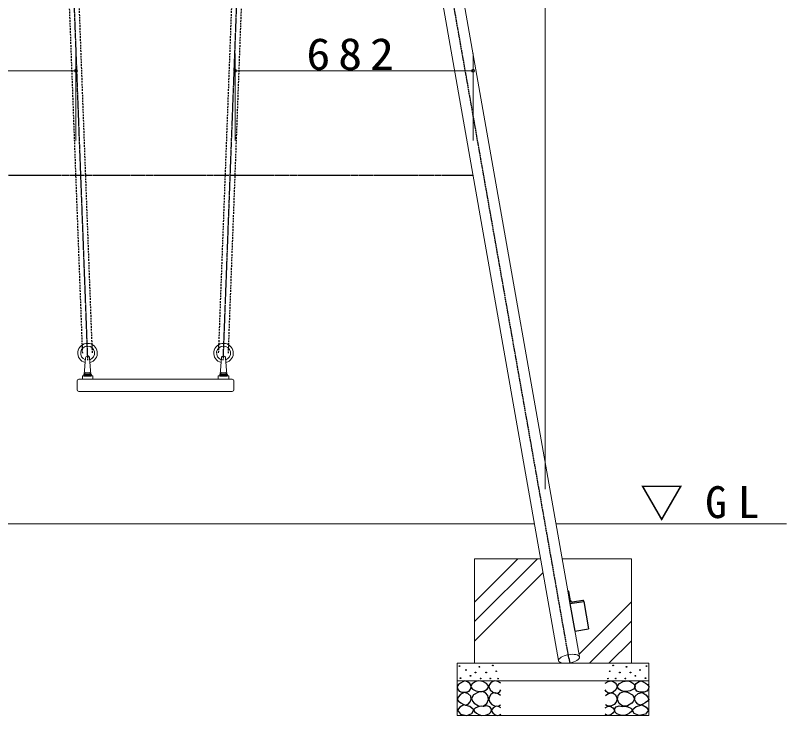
# Model space of a CAD drawing. Units: millimetres, scale not verified. Extents: x -35408 to 0, y -49934 to 13350.
# Drawn here: x -13122 to -10910, y 2350 to 4359 of the extents above; entities that cross this region are included whole.
import ezdxf

# ---------------------------------------------------------------- set-up
doc = ezdxf.new("R2010")
doc.units = ezdxf.units.MM
doc.linetypes.add('USER2', pattern=[6, 3, -1, 1, -1])
doc.linetypes.add('USER4', pattern=[8, 5, -3])
doc.layers.add('線', color=2, linetype='Continuous', lineweight=25)
doc.layers.add('補助', color=2, linetype='Continuous', lineweight=25)
doc.styles.add('ＭＳ ゴシック', font='')
doc.styles.get('ＭＳ ゴシック').set_extended_font_data('MS Gothic')

# ---------------------------------------------------------------- blocks, each defined once
blk = doc.blocks.new('dimension_origin')
at = {"color": 0, "linetype": 'Continuous', "lineweight": -2}
blk.add_circle((0, 0), 1.25, dxfattribs=at)

msp = doc.modelspace()

# ---------------------------------------------------------------- linework, layer by layer
at = {"layer": '線', "color": 20, "linetype": 'USER2'}
for p, q in [((-11534.031, 2512.909), (-12042.784, 5398.191)), ((-12914.245, 3370.048), (-12985, 5239.95)), ((-12525.755, 3370.048), (-12455, 5239.95)), ((-11809.329, 3900), (-17750.671, 3900)), ((-11534.031, 2512.909), (-11531.952, 2501.117))]:
    msp.add_line(p, q, dxfattribs=at)
at = {"layer": '線', "color": 7, "lineweight": 13}
for p, q in [((-11563.822, 2507.656), (-12051.795, 5275.09)), ((-11504.241, 2518.162), (-11992.214, 5285.596)), ((-12924.712, 3328.689), (-12920.982, 3376.467)), ((-12905.288, 3328.689), (-12909.018, 3376.467)), ((-12534.712, 3328.689), (-12530.982, 3376.467)), ((-12515.288, 3328.689), (-12519.018, 3376.467)), ((-12930, 3316.2), (-12930, 3323.8)), ((-12928.8, 3325), (-12901.2, 3325)), ((-12900, 3316.2), (-12900, 3323.8)), ((-12540, 3316.2), (-12540, 3323.8)), ((-12538.8, 3325), (-12511.2, 3325)), ((-12510, 3316.2), (-12510, 3323.8)), ((-12945, 3310), (-12945, 3285)), ((-12940, 3315), (-12500, 3315)), ((-12928.8, 3315), (-12901.2, 3315)), ((-12538.8, 3315), (-12511.2, 3315)), ((-12495, 3310), (-12495, 3285)), ((-12940, 3280), (-12500, 3280)), ((-11633.002, 2900), (-14749.75, 2900)), ((-10910, 2900), (-11571.569, 2900)), ((-11805, 2800), (-11805, 2500)), ((-11615.37, 2800), (-11805, 2800)), ((-11355, 2800), (-11553.936, 2800)), ((-11355, 2500), (-11355, 2800)), ((-11855, 2500), (-11855, 2350)), ((-11855, 2500), (-11305, 2500)), ((-11563.822, 2507.656), (-11564.133, 2509.424)), ((-11504.241, 2518.162), (-11504.554, 2519.936)), ((-11305, 2350), (-11305, 2500)), ((-11855, 2450), (-11305, 2450)), ((-11855, 2350), (-11305, 2350))]:
    msp.add_line(p, q, dxfattribs=at)
at = {"layer": '線', "color": 4, "linetype": 'USER4'}
for p, q in [((-12928.99, 3389.471), (-12998.99, 5239.421)), ((-12901.01, 3390.529), (-12971.01, 5240.479)), ((-12538.99, 3390.529), (-12468.99, 5240.479)), ((-12511.01, 3389.471), (-12441.01, 5239.421))]:
    msp.add_line(p, q, dxfattribs=at)
at = {"layer": '線'}
for p, q in [((-12925.75, 3328), (-12904.25, 3328)), ((-12925.75, 3328), (-12925.75, 3325)), ((-12925.75, 3325), (-12904.25, 3325)), ((-12925.537, 3329), (-12925.537, 3328)), ((-12925.537, 3329), (-12904.537, 3329)), ((-12925.537, 3328), (-12904.537, 3328)), ((-12920.037, 3333.8), (-12910.037, 3333.8)), ((-12905.389, 3325), (-12906.193, 3328)), ((-12904.25, 3325), (-12905.054, 3328)), ((-12904.537, 3329), (-12904.537, 3328)), ((-12904.25, 3328), (-12904.25, 3325)), ((-12535.75, 3328), (-12514.25, 3328)), ((-12535.75, 3328), (-12535.75, 3325)), ((-12535.75, 3325), (-12514.25, 3325)), ((-12535.537, 3329), (-12535.537, 3328)), ((-12535.537, 3329), (-12514.537, 3329)), ((-12535.537, 3328), (-12514.537, 3328)), ((-12530.037, 3333.8), (-12520.037, 3333.8)), ((-12515.389, 3325), (-12516.193, 3328)), ((-12514.25, 3325), (-12515.054, 3328)), ((-12514.537, 3329), (-12514.537, 3328)), ((-12514.25, 3328), (-12514.25, 3325)), ((-11536.652, 2707.733), (-11537.637, 2707.559)), ((-11537.637, 2707.559), (-11531.261, 2671.401)), ((-11529.547, 2678.956), (-11534.335, 2706.111)), ((-11531.261, 2671.401), (-11491.773, 2677.779)), ((-11494.186, 2680.175), (-11524.398, 2675.295)), ((-11491.773, 2677.779), (-11491.892, 2678.52)), ((-11491.773, 2677.779), (-11477.814, 2598.615)), ((-11531.261, 2671.401), (-11517.302, 2592.237)), ((-11517.302, 2592.237), (-11477.814, 2598.615))]:
    msp.add_line(p, q, dxfattribs=at)
at = {"layer": '線', "color": 7, "lineweight": 13}
for centre, radius, start, end in [((-12915, 3390), 28, 284.56426, 255.43574), ((-12915, 3390), 20, 288.67646, 251.32354), ((-12525, 3390), 28, 284.56426, 255.43574), ((-12525, 3390), 20, 288.67646, 251.32354), ((-12915, 3376), 6, 4.46422, 175.53578), ((-12525, 3376), 6, 4.46422, 175.53578), ((-12928.8, 3323.8), 1.2, 90, 180), ((-12928.7, 3329), 4, 270, 355.53578), ((-12901.3, 3329), 4, 184.46422, 270), ((-12901.2, 3323.8), 1.2, 0, 90), ((-12538.8, 3323.8), 1.2, 90, 180), ((-12538.7, 3329), 4, 270, 355.53578), ((-12511.3, 3329), 4, 184.46422, 270), ((-12511.2, 3323.8), 1.2, 0, 90), ((-12940, 3310), 5, 90, 180), ((-12928.8, 3316.2), 1.2, 180, 270), ((-12901.2, 3316.2), 1.2, 270, 0), ((-12538.8, 3316.2), 1.2, 180, 270), ((-12511.2, 3316.2), 1.2, 270, 0), ((-12500, 3310), 5, 0, 90), ((-12940, 3285), 5, 180, 270), ((-12500, 3285), 5, 270, 0)]:
    msp.add_arc(centre, radius, start, end, dxfattribs=at)
at = {"layer": '線'}
for centre, radius, start, end in [((-12915.037, 3322.52), 12.339, 113.90552, 148.31866), ((-12915.037, 3322.52), 12.339, 31.68134, 66.09448), ((-12525.037, 3322.52), 12.339, 113.90552, 148.31866), ((-12525.037, 3322.52), 12.339, 31.68134, 66.09448), ((-11536.305, 2705.763), 2, 10, 100), ((-11525.115, 2679.738), 4.5, 190, 279.1759), ((-11493.867, 2678.201), 2, 9.1759, 99.1759)]:
    msp.add_arc(centre, radius, start, end, dxfattribs=at)
at = {"layer": '線', "color": 7, "lineweight": 13}
msp.add_ellipse((-11534.031, 2512.909), major_axis=(-29.79, -5.253), ratio=0.39582, dxfattribs=at)
at = {"layer": '補助', "lineweight": 13}
for p, q in [((-11602.286, 3000), (-11602.286, 7018.8)), ((-12948.308, 4000), (-12948.308, 4250)), ((-12491.692, 4000), (-12491.692, 4250)), ((-11809.329, 4000), (-11809.329, 4250)), ((-13621.692, 4200), (-12948.308, 4200)), ((-12491.692, 4200), (-11809.329, 4200)), ((-11805, 2619.536), (-11624.536, 2800)), ((-11805, 2675.663), (-11680.663, 2800)), ((-11805, 2563.41), (-11608.331, 2760.079)), ((-11504.289, 2527.361), (-11355, 2676.65)), ((-11475.524, 2500), (-11355, 2620.524)), ((-11419.397, 2500), (-11355, 2564.397))]:
    msp.add_line(p, q, dxfattribs=at)
at = {"layer": '補助'}
for points in [[(-11832.551, 2449.402), (-11839.014, 2446.862), (-11845.225, 2443.382), (-11851.083, 2439.344), (-11854.731, 2433.877), (-11853.719, 2426.294), (-11848.711, 2419.935), (-11841.845, 2417.345), (-11834.136, 2417.084), (-11826.523, 2417.688), (-11820.194, 2420.252), (-11816.442, 2425.538), (-11815.125, 2431.976), (-11815.973, 2437.181), (-11818.927, 2442.115), (-11825.087, 2446.942)], [(-11793.127, 2449.493), (-11798.032, 2448.876), (-11803.669, 2446.79), (-11811.64, 2441.002), (-11815.292, 2434.086), (-11814.417, 2430.124), (-11810.696, 2425.707), (-11801.205, 2420.934), (-11791.235, 2419.49), (-11783.885, 2419.318), (-11776.369, 2420.842), (-11768.77, 2425.456), (-11765.016, 2431.653), (-11765.986, 2436.306), (-11770.693, 2441.654), (-11781.361, 2447.861)], [(-11366.873, 2449.493), (-11361.968, 2448.876), (-11356.331, 2446.79), (-11348.36, 2441.002), (-11344.708, 2434.086), (-11345.583, 2430.124), (-11349.304, 2425.707), (-11358.795, 2420.934), (-11368.765, 2419.49), (-11376.115, 2419.318), (-11383.631, 2420.842), (-11391.23, 2425.456), (-11394.984, 2431.653), (-11394.014, 2436.306), (-11389.307, 2441.654), (-11378.639, 2447.861)], [(-11327.449, 2449.402), (-11320.986, 2446.862), (-11314.775, 2443.382), (-11308.917, 2439.344), (-11305.269, 2433.877), (-11306.281, 2426.294), (-11311.289, 2419.935), (-11318.155, 2417.345), (-11325.864, 2417.084), (-11333.477, 2417.688), (-11339.806, 2420.252), (-11343.558, 2425.538), (-11344.875, 2431.976), (-11344.027, 2437.181), (-11341.073, 2442.115), (-11334.913, 2446.942)], [(-11835.086, 2416.45), (-11840.415, 2413.657), (-11845.859, 2409.479), (-11852.308, 2402.659), (-11854.731, 2395.855), (-11851.103, 2391.027), (-11844.592, 2386.666), (-11837.954, 2382.379), (-11831.284, 2380.329), (-11823.64, 2382.776), (-11817.343, 2389.201), (-11814.236, 2397.478), (-11815.759, 2405.994), (-11823.917, 2413.245)], [(-11805.831, 2385.163), (-11793.242, 2378.307), (-11779.883, 2377.324), (-11769.599, 2384.778), (-11764.747, 2396.515), (-11767.027, 2407.293), (-11773.936, 2415.436), (-11782.761, 2418.869), (-11793.938, 2417.598), (-11807.692, 2409.543), (-11813.669, 2398.678), (-11811.034, 2391.484)], [(-11354.169, 2385.163), (-11366.758, 2378.307), (-11380.117, 2377.324), (-11390.401, 2384.778), (-11395.253, 2396.515), (-11392.973, 2407.293), (-11386.064, 2415.436), (-11377.239, 2418.869), (-11366.062, 2417.598), (-11352.308, 2409.543), (-11346.331, 2398.678), (-11348.966, 2391.484)], [(-11324.914, 2416.45), (-11319.585, 2413.657), (-11314.141, 2409.479), (-11307.692, 2402.659), (-11305.269, 2395.855), (-11308.897, 2391.027), (-11315.408, 2386.666), (-11322.046, 2382.379), (-11328.716, 2380.329), (-11336.36, 2382.776), (-11342.657, 2389.201), (-11345.764, 2397.478), (-11344.241, 2405.994), (-11336.083, 2413.245)], [(-11835.905, 2380.517), (-11847.225, 2374.498), (-11854.036, 2365.683), (-11845.549, 2354.413), (-11827.114, 2350.299), (-11812.761, 2356.41), (-11807.335, 2366.782), (-11818.117, 2375.89)], [(-11778.802, 2376.373), (-11786.337, 2376.999), (-11794.479, 2375.562), (-11803.406, 2371.504), (-11807.723, 2366.102), (-11805.037, 2361.419), (-11799.074, 2356.912), (-11792.595, 2353.068), (-11785.289, 2350.695), (-11773.44, 2350.928), (-11763.124, 2355.02), (-11758.421, 2359.827), (-11756.367, 2365.561), (-11757.427, 2370.709), (-11761.503, 2375.292), (-11769.901, 2377.832)], [(-11381.198, 2376.373), (-11373.663, 2376.999), (-11365.521, 2375.562), (-11356.594, 2371.504), (-11352.277, 2366.102), (-11354.963, 2361.419), (-11360.926, 2356.912), (-11367.405, 2353.068), (-11374.711, 2350.695), (-11386.56, 2350.928), (-11396.876, 2355.02), (-11401.579, 2359.827), (-11403.633, 2365.561), (-11402.573, 2370.709), (-11398.497, 2375.292), (-11390.099, 2377.832)], [(-11324.095, 2380.517), (-11312.775, 2374.498), (-11305.964, 2365.683), (-11314.451, 2354.413), (-11332.886, 2350.299), (-11347.239, 2356.41), (-11352.665, 2366.782), (-11341.883, 2375.89)]]:
    msp.add_lwpolyline(points, close=True, dxfattribs=at)
for points in [[(-11730, 2443.299), (-11738.427, 2448.154), (-11747.11, 2449.636), (-11752.729, 2447.948), (-11757.883, 2444.249), (-11762.355, 2438.941), (-11764.22, 2432.209), (-11760.552, 2423.439), (-11752.496, 2417), (-11744.197, 2414.621), (-11736.971, 2415.733), (-11732.921, 2419.109), (-11730, 2423.654)], [(-11430, 2443.299), (-11421.573, 2448.154), (-11412.89, 2449.636), (-11407.271, 2447.948), (-11402.117, 2444.249), (-11397.645, 2438.941), (-11395.78, 2432.209), (-11399.448, 2423.439), (-11407.504, 2417), (-11415.803, 2414.621), (-11423.029, 2415.733), (-11427.079, 2419.109), (-11430, 2423.654)], [(-11730.317, 2407.178), (-11737.457, 2412.64), (-11745.526, 2415.099), (-11752.231, 2413.875), (-11758.199, 2410.03), (-11762.592, 2404.249), (-11764.22, 2397.039), (-11761.556, 2388.431), (-11755.348, 2381.513), (-11747.709, 2377.642), (-11740.139, 2376.761), (-11734.985, 2378.2), (-11730.317, 2380.88)], [(-11429.683, 2407.178), (-11422.543, 2412.64), (-11414.474, 2415.099), (-11407.769, 2413.875), (-11401.801, 2410.03), (-11397.408, 2404.249), (-11395.78, 2397.039), (-11398.444, 2388.431), (-11404.652, 2381.513), (-11412.291, 2377.642), (-11419.861, 2376.761), (-11425.015, 2378.2), (-11429.683, 2380.88)], [(-11730, 2372.642), (-11736.018, 2375.96), (-11743.308, 2376.761), (-11752.024, 2372.427), (-11756.298, 2365.671), (-11755.686, 2362.001), (-11752.813, 2357.75), (-11745.651, 2352.278), (-11738.238, 2350.462), (-11733.942, 2351.514), (-11730, 2353.631)], [(-11430, 2372.642), (-11423.982, 2375.96), (-11416.692, 2376.761), (-11407.976, 2372.427), (-11403.702, 2365.671), (-11404.314, 2362.001), (-11407.187, 2357.75), (-11414.349, 2352.278), (-11421.762, 2350.462), (-11426.058, 2351.514), (-11430, 2353.631)]]:
    msp.add_lwpolyline(points, dxfattribs=at)
for centre in [(-11848.394, 2492.177), (-11829.383, 2480.77), (-11791.044, 2489.959), (-11752.583, 2494.091), (-11742.582, 2477.063), (-11417.418, 2477.063), (-11407.417, 2494.091), (-11368.956, 2489.959), (-11330.617, 2480.77), (-11311.606, 2492.177), (-11845.225, 2457.323), (-11816.392, 2463.977), (-11802.451, 2473.483), (-11787.559, 2456.373), (-11771.504, 2473.549), (-11759.881, 2456.521), (-11737.717, 2455.98), (-11422.283, 2455.98), (-11400.119, 2456.521), (-11388.496, 2473.549), (-11372.441, 2456.373), (-11357.549, 2473.483), (-11343.608, 2463.977), (-11314.775, 2457.323)]:
    msp.add_circle(centre, 1, dxfattribs=at)

# ---------------------------------------------------------------- block references
at = {"layer": '補助', "lineweight": 13, "xscale": 3.33, "yscale": 3.33, "rotation": 180}
for p in [(-12948.308, 4200), (-11809.329, 4200)]:
    msp.add_blockref('dimension_origin', p, dxfattribs=at)
at = {"layer": '補助', "lineweight": 13, "xscale": 3.33, "yscale": 3.33}
msp.add_blockref('dimension_origin', (-12491.692, 4200), dxfattribs=at)

# ---------------------------------------------------------------- texts
at = {"layer": '補助', "char_height": 91.64, "style": 'ＭＳ ゴシック'}
for s, insert, attachment_point in [('\\T1.33;\\W1.1;682', (-12150.511, 4201), 8), ('\\T1.5;▽GL', (-11330.833, 2908.333), 7)]:
    msp.add_mtext(s, dxfattribs=dict(at, insert=insert, attachment_point=attachment_point))

doc.saveas('drawing.dxf')
